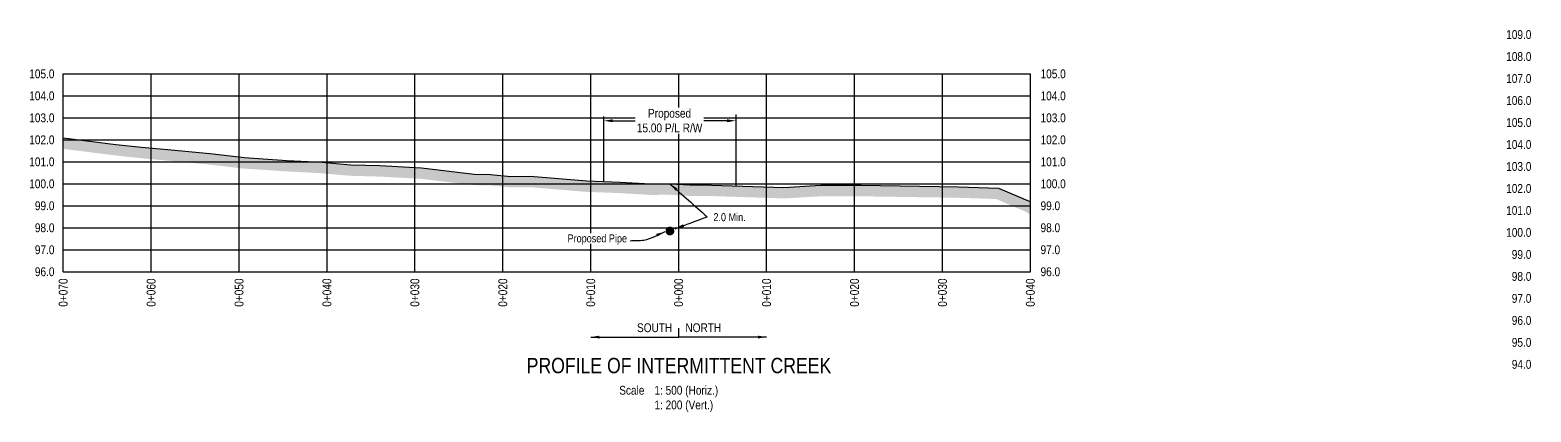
# Model space of a CAD drawing. Extents: x 471563 to 508050, y 6028961 to 6050146.
# Drawn here: x 503835 to 505541, y 6039762 to 6040196 of the extents above; entities that cross this region are included whole.
import ezdxf
from ezdxf.enums import TextEntityAlignment as Align

# ---------------------------------------------------------------- set-up
doc = ezdxf.new("R2010")
doc.units = 0
doc.header["$LTSCALE"] = 5
doc.linetypes.add('foc-TOPO', pattern=[1, 0.2, -0.8])
for name, color, linetype in [('CG-NOTES', 7, 'Continuous'), ('DETAIL-T', 7, 'Continuous'), ('L-DETAIL-T', 3, 'Continuous'), ('L-MON', 1, 'Continuous'), ('P-CROSSINGS-GRID', 8, 'Continuous'), ('P-CROSSINGS-GROUND', 48, 'foc-TOPO'), ('P-CROSSINGS-LINE', 3, 'Continuous'), ('S-T7', 7, 'Continuous')]:
    doc.layers.add(name, color=color, linetype=linetype)
doc.styles.add('140', font='ARIALN.TTF', dxfattribs={"height": 15})
doc.styles.add('80', font='ARIALN.TTF', dxfattribs={"height": 10})
doc.styles.add('80CG', font='ARIALN.TTF', dxfattribs={"height": 10})
doc.styles.add('80L', font='ARIALN.TTF', dxfattribs={"height": 10})
doc.dimstyles.new('Compass 5 000', dxfattribs={"dimscale": 5, "dimtxt": 9, "dimasz": 2, "dimexe": 0.2, "dimexo": 0.0625, "dimgap": 0.5, "dimtad": 0, "dimtih": 1, "dimtoh": 1, "dimzin": 0, "dimdsep": 46, "dimtxsty": '80CG', "dimcen": 0.1, "dimse1": 1, "dimse2": 1, "dimclrd": 256, "dimclrt": 256, "dimaunit": 1, "dimadec": 4, "dimazin": 0, "dimtfac": 0.06, "dimtofl": 0, "dimtmove": 0, "dimatfit": 1, "dimfxl": 0.2, "dimtolj": 1, "dimtzin": 0, "dimlwd": -1, "dimarcsym": 0})

# ---------------------------------------------------------------- blocks, each defined once
blk = doc.blocks.new('PLIA')
at = {"color": 255, "const_width": 1}
blk.add_lwpolyline([(-0.5, 0, 1), (0.5, 0, 1)], format="xyb", close=True, dxfattribs=at)
blk = doc.blocks.new('PLIAA')
blk.add_blockref('PLIA', (0, 0))
blk = doc.blocks.new('PLIB')
at = {"color": 1}
blk.add_circle((0, 0), 0.8, dxfattribs=at)
blk = doc.blocks.new('PLIBB')
blk.add_blockref('PLIB', (0, 0))
blk = doc.blocks.new('PLICC')
for name in ['PLIAA', 'PLIBB']:
    blk.add_blockref(name, (0, 0))
blk = doc.blocks.new('PLI')
blk.add_blockref('PLICC', (0, 0))

msp = doc.modelspace()

# ---------------------------------------------------------------- hatches: boundary and pattern name
at = {"layer": 'P-CROSSINGS-GROUND'}
h = msp.add_hatch(dxfattribs=at)
h.set_pattern_fill('EARTH', color=256, scale=2.498679, angle=45)
h.set_pattern_definition([(45, (1143.579, 3658.926), (0, 22.438773568), [15.86660895, -15.86660895]), (45, (1139.372, 3663.133), (0, 22.438773568), [15.86660895, -15.86660895]), (45, (1135.164, 3667.34), (0, 22.438773568), [15.86660895, -15.86660895]), (135, (1135.164, 3670.145), (-22.438773568, 0), [15.86660895, -15.86660895]), (135, (1139.372, 3674.353), (-22.438773568, 0), [15.86660895, -15.86660895]), (135, (1143.579, 3678.56), (-22.438773568, 0), [15.86660895, -15.86660895])])
h.paths.add_polyline_path([(503872.457, 6040060.61), (503930.649, 6040053.269), (503960.252, 6040049.995), (503998.203, 6040046.587), (504041.685, 6040042.378), (504077.089, 6040038.231), (504125.814, 6040035.03), (504165.698, 6040032.863), (504198.331, 6040030.023), (504231.95, 6040029.092), (504278.571, 6040026.598), (504338.922, 6040019.392), (504357.467, 6040019.166), (504380.503, 6040016.826), (504402.922, 6040017.077), (504466.927, 6040011.753), (504504.855, 6040010.322), (504539.669, 6040008.306), (504561.762, 6040008.431), (504584.327, 6040007.11), (504609.236, 6040006.984), (504691.788, 6040004.246), (504734.001, 6040006.708), (504779.39, 6040006.683), (504889.871, 6040004.986), (504932.975, 6040003.615), (504964.866, 6039989.881), (504971.875, 6039986.15), (504971.875, 6040000.303), (504970.281, 6040001.151), (504935.74, 6040016.026), (504890.165, 6040017.476), (504779.49, 6040019.176), (504733.641, 6040019.201), (504691.631, 6040016.751), (504609.474, 6040019.476), (504584.724, 6040019.601), (504562.092, 6040020.926), (504539.995, 6040020.801), (504505.452, 6040022.801), (504467.681, 6040024.226), (504403.371, 6040029.576), (504381.066, 6040029.326), (504358.176, 6040031.651), (504339.741, 6040031.876), (504279.646, 6040039.051), (504232.457, 6040041.576), (504199.046, 6040042.501), (504166.579, 6040045.326), (504126.562, 6040047.501), (504078.226, 6040050.676), (504043.014, 6040054.801), (503999.364, 6040059.026), (503961.497, 6040062.426), (503932.117, 6040065.676), (503872.457, 6040073.203)])

# ---------------------------------------------------------------- linework, layer by layer
for p, q in [((504497.126, 6040092.551), (504547.145, 6040092.551)), ((504627.058, 6040092.551), (504576.209, 6040092.551))]:
    msp.add_line(p, q)
at = {"flags": 128}
for points in [[(504487.132, 6040023.493), (504487.132, 6040097.449)], [(504637.052, 6040099.77), (504637.052, 6040018.562)]]:
    msp.add_lwpolyline(points, dxfattribs=at)
for points in [[(504497.126, 6040094.217), (504497.126, 6040090.886), (504487.132, 6040092.551)], [(504627.058, 6040094.217), (504627.058, 6040090.886), (504637.052, 6040092.551)]]:
    msp.add_solid(points)
at = {"layer": 'CG-NOTES'}
msp.add_line((504572.087, 6039846.677), (504572.087, 6039856.671), dxfattribs=at)
at = {"layer": 'P-CROSSINGS-GRID', "color": 8}
for p, q in [((503872.457, 6040145.86), (504971.875, 6040145.86)), ((503872.457, 6039920.979), (503872.457, 6040145.86)), ((503972.404, 6039920.979), (503972.404, 6040145.86)), ((504072.351, 6039920.979), (504072.351, 6040145.86)), ((504172.298, 6039920.979), (504172.298, 6040145.86)), ((504272.245, 6039920.979), (504272.245, 6040145.86)), ((504372.192, 6039920.979), (504372.192, 6040145.86)), ((504472.139, 6039920.979), (504472.139, 6040145.86)), ((504572.087, 6039920.979), (504572.087, 6040145.86)), ((504672.034, 6039920.979), (504672.034, 6040145.86)), ((504771.981, 6039920.979), (504771.981, 6040145.86)), ((504871.928, 6039920.979), (504871.928, 6040145.86)), ((504971.875, 6039920.979), (504971.875, 6040145.86)), ((503872.457, 6040120.874), (504971.875, 6040120.874)), ((503872.457, 6040095.887), (504971.875, 6040095.887)), ((503872.457, 6040070.9), (504971.875, 6040070.9)), ((503872.457, 6040045.913), (504971.875, 6040045.913)), ((503872.457, 6039995.94), (504971.875, 6039995.94)), ((503872.457, 6039970.953), (504971.875, 6039970.953)), ((503872.457, 6039945.966), (504971.875, 6039945.966)), ((503872.457, 6039920.979), (504971.875, 6039920.979))]:
    msp.add_line(p, q, dxfattribs=at)
at = {"layer": 'P-CROSSINGS-GRID'}
msp.add_line((503872.457, 6040020.926), (504971.875, 6040020.926), dxfattribs=at)
at = {"layer": 'P-CROSSINGS-LINE', "color": 3, "flags": 128}
msp.add_lwpolyline([(503872.457, 6040073.203), (503932.117, 6040065.676), (503961.497, 6040062.426), (503999.364, 6040059.026), (504043.014, 6040054.801), (504078.226, 6040050.676), (504126.562, 6040047.501), (504166.579, 6040045.326), (504199.046, 6040042.501), (504232.457, 6040041.576), (504279.646, 6040039.051), (504339.741, 6040031.876), (504358.176, 6040031.651), (504381.066, 6040029.326), (504403.371, 6040029.576), (504467.681, 6040024.226), (504505.452, 6040022.801), (504539.995, 6040020.801), (504562.092, 6040020.926), (504584.724, 6040019.601), (504609.474, 6040019.476), (504691.631, 6040016.751), (504733.641, 6040019.201), (504779.49, 6040019.176), (504890.165, 6040017.476), (504935.74, 6040016.026), (504970.281, 6040001.151), (504971.875, 6040000.303)], dxfattribs=at)

# ---------------------------------------------------------------- block references
at = {"layer": 'L-MON', "xscale": 4.997357149999876, "yscale": 4.997357149999876, "zscale": 4.997357149999876}
msp.add_blockref('PLI', (504562.092, 6039967.218), dxfattribs=at)

# ---------------------------------------------------------------- texts
at = {"style": '80'}
for s, p in [('0+070', (503872.37, 6039913.315)), ('0+060', (503972.317, 6039913.315)), ('0+050', (504072.264, 6039913.315)), ('0+040', (504172.211, 6039913.315)), ('0+030', (504272.158, 6039913.315)), ('0+020', (504372.105, 6039913.315)), ('0+010', (504472.052, 6039913.315)), ('0+000', (504572, 6039913.315)), ('0+010', (504671.947, 6039913.315)), ('0+020', (504771.894, 6039913.315)), ('0+030', (504871.841, 6039913.315)), ('0+040', (504971.788, 6039913.315))]:
    msp.add_text(s, height=9.9947, rotation=90, dxfattribs=at).set_placement(p, align=Align.MIDDLE_RIGHT)
at = {"insert": (504611.529, 6039987.492), "char_height": 8.9952, "attachment_point": 1, "style": '80L'}
msp.add_mtext_dynamic_manual_height_columns('2.0 Min.', width=45.31074, gutter_width=45, heights=[0], dxfattribs=at)
at = {"layer": 'DETAIL-T', "insert": (504504.467, 6039791.246), "char_height": 9.99471, "attachment_point": 1, "style": '80L'}
msp.add_mtext_dynamic_manual_height_columns('Scale^I1: 500 (Horiz.)\\P^I1: 200 (Vert.)', width=217.1051, gutter_width=45, heights=[0], dxfattribs=at)
at = {"layer": 'L-DETAIL-T', "insert": (504572.367, 6039823.103), "char_height": 17.49075, "width": 384.69844, "attachment_point": 2, "rotation": 0, "style": '140'}
msp.add_mtext('PROFILE OF INTERMITTENT CREEK', dxfattribs=at)
at = {"layer": 'S-T7', "style": '80'}
for s, p in [('109.0', (505541.342, 6040190.506)), ('108.0', (505541.342, 6040165.52)), ('105.0', (503862.462, 6040145.86)), ('107.0', (505541.342, 6040140.533)), ('104.0', (503862.462, 6040120.874)), ('106.0', (505541.342, 6040115.546)), ('103.0', (503862.462, 6040095.887)), ('105.0', (505541.342, 6040090.559)), ('102.0', (503862.462, 6040070.9)), ('104.0', (505541.342, 6040065.573)), ('101.0', (503862.462, 6040045.913)), ('103.0', (505541.342, 6040040.586)), ('100.0', (503862.462, 6040020.926)), ('102.0', (505541.342, 6040015.599)), ('99.0', (503862.462, 6039995.94)), ('101.0', (505541.342, 6039990.612)), ('98.0', (503862.462, 6039970.953)), ('100.0', (505541.342, 6039965.625)), ('97.0', (503862.462, 6039945.966)), ('99.0', (505541.342, 6039940.639)), ('96.0', (503862.462, 6039920.979)), ('98.0', (505541.342, 6039915.652)), ('97.0', (505541.342, 6039890.665)), ('96.0', (505541.342, 6039865.678)), ('95.0', (505541.342, 6039840.691)), ('94.0', (505541.342, 6039815.705))]:
    msp.add_text(s, height=9.9947, dxfattribs=at).set_placement(p, align=Align.MIDDLE_RIGHT)
for s, p in [('105.0', (504983.4, 6040145.86)), ('104.0', (504983.4, 6040120.874)), ('103.0', (504983.4, 6040095.887)), ('102.0', (504983.4, 6040070.9)), ('101.0', (504983.4, 6040045.913)), ('100.0', (504983.4, 6040020.926)), ('99.0', (504983.4, 6039995.94)), ('98.0', (504983.4, 6039970.953)), ('97.0', (504983.4, 6039945.966)), ('96.0', (504983.4, 6039920.979))]:
    msp.add_text(s, height=9.9947, dxfattribs=at).set_placement(p, align=Align.MIDDLE_LEFT)

# ---------------------------------------------------------------- leaders
at = {"path_type": 1}
for points in [[(504562.092, 6040020.926), (504604.479, 6039983.428)], [(504568.152, 6039969.881), (504604.479, 6039983.428)]]:
    msp.add_leader(points, dimstyle='Compass 5 000', override={"dimgap": 0.5, "dimtad": 0}, dxfattribs=at)
at = {"layer": 'CG-NOTES', "path_type": 1}
for points in [[(504472.139, 6039846.677), (504572.087, 6039846.677)], [(504672.034, 6039846.677), (504572.087, 6039846.677)]]:
    msp.add_leader(points, dimstyle='Compass 5 000', override={"dimgap": 0.5, "dimtad": 0}, dxfattribs=at)

# ---------------------------------------------------------------- next in the draw order: texts
at = {"insert": (504561.677, 6040106.048), "char_height": 9.99471, "width": 74.46035, "attachment_point": 2, "style": '80CG', "bg_fill": 3, "box_fill_scale": 1.15, "bg_fill_color": 256, "bg_fill_true_color": 256, "bg_fill_transparency": 0}
msp.add_mtext('Proposed\\P15.00 P/L R/W', dxfattribs=at)
at = {"insert": (504445.725, 6039963.389), "char_height": 8.99524, "attachment_point": 1, "style": '80L', "bg_fill": 3, "box_fill_scale": 1.15, "bg_fill_color": 256, "bg_fill_transparency": 0}
msp.add_mtext_dynamic_manual_height_columns('Proposed Pipe', width=67.2769, gutter_width=45, heights=[0], dxfattribs=at)
at = {"color": 3, "insert": (504564.723, 6039862.349), "char_height": 9.9947, "width": 78.38986, "attachment_point": 3, "style": '80', "bg_fill": 2}
msp.add_mtext('SOUTH', dxfattribs=at)

# ---------------------------------------------------------------- next in the draw order: texts
at = {"color": 3, "insert": (504579.673, 6039862.349), "char_height": 9.9947, "width": 71.7585, "attachment_point": 1, "style": '80', "bg_fill": 2}
msp.add_mtext('NORTH', dxfattribs=at)

# ---------------------------------------------------------------- next in the draw order: leaders
at = {"path_type": 1}
msp.add_leader([(504556.392, 6039966.228), (504532.5, 6039956.572), (504517.023, 6039955.845)], dimstyle='Compass 5 000', override={"dimgap": 0.5, "dimtad": 0}, dxfattribs=at)

doc.saveas('drawing.dxf')
